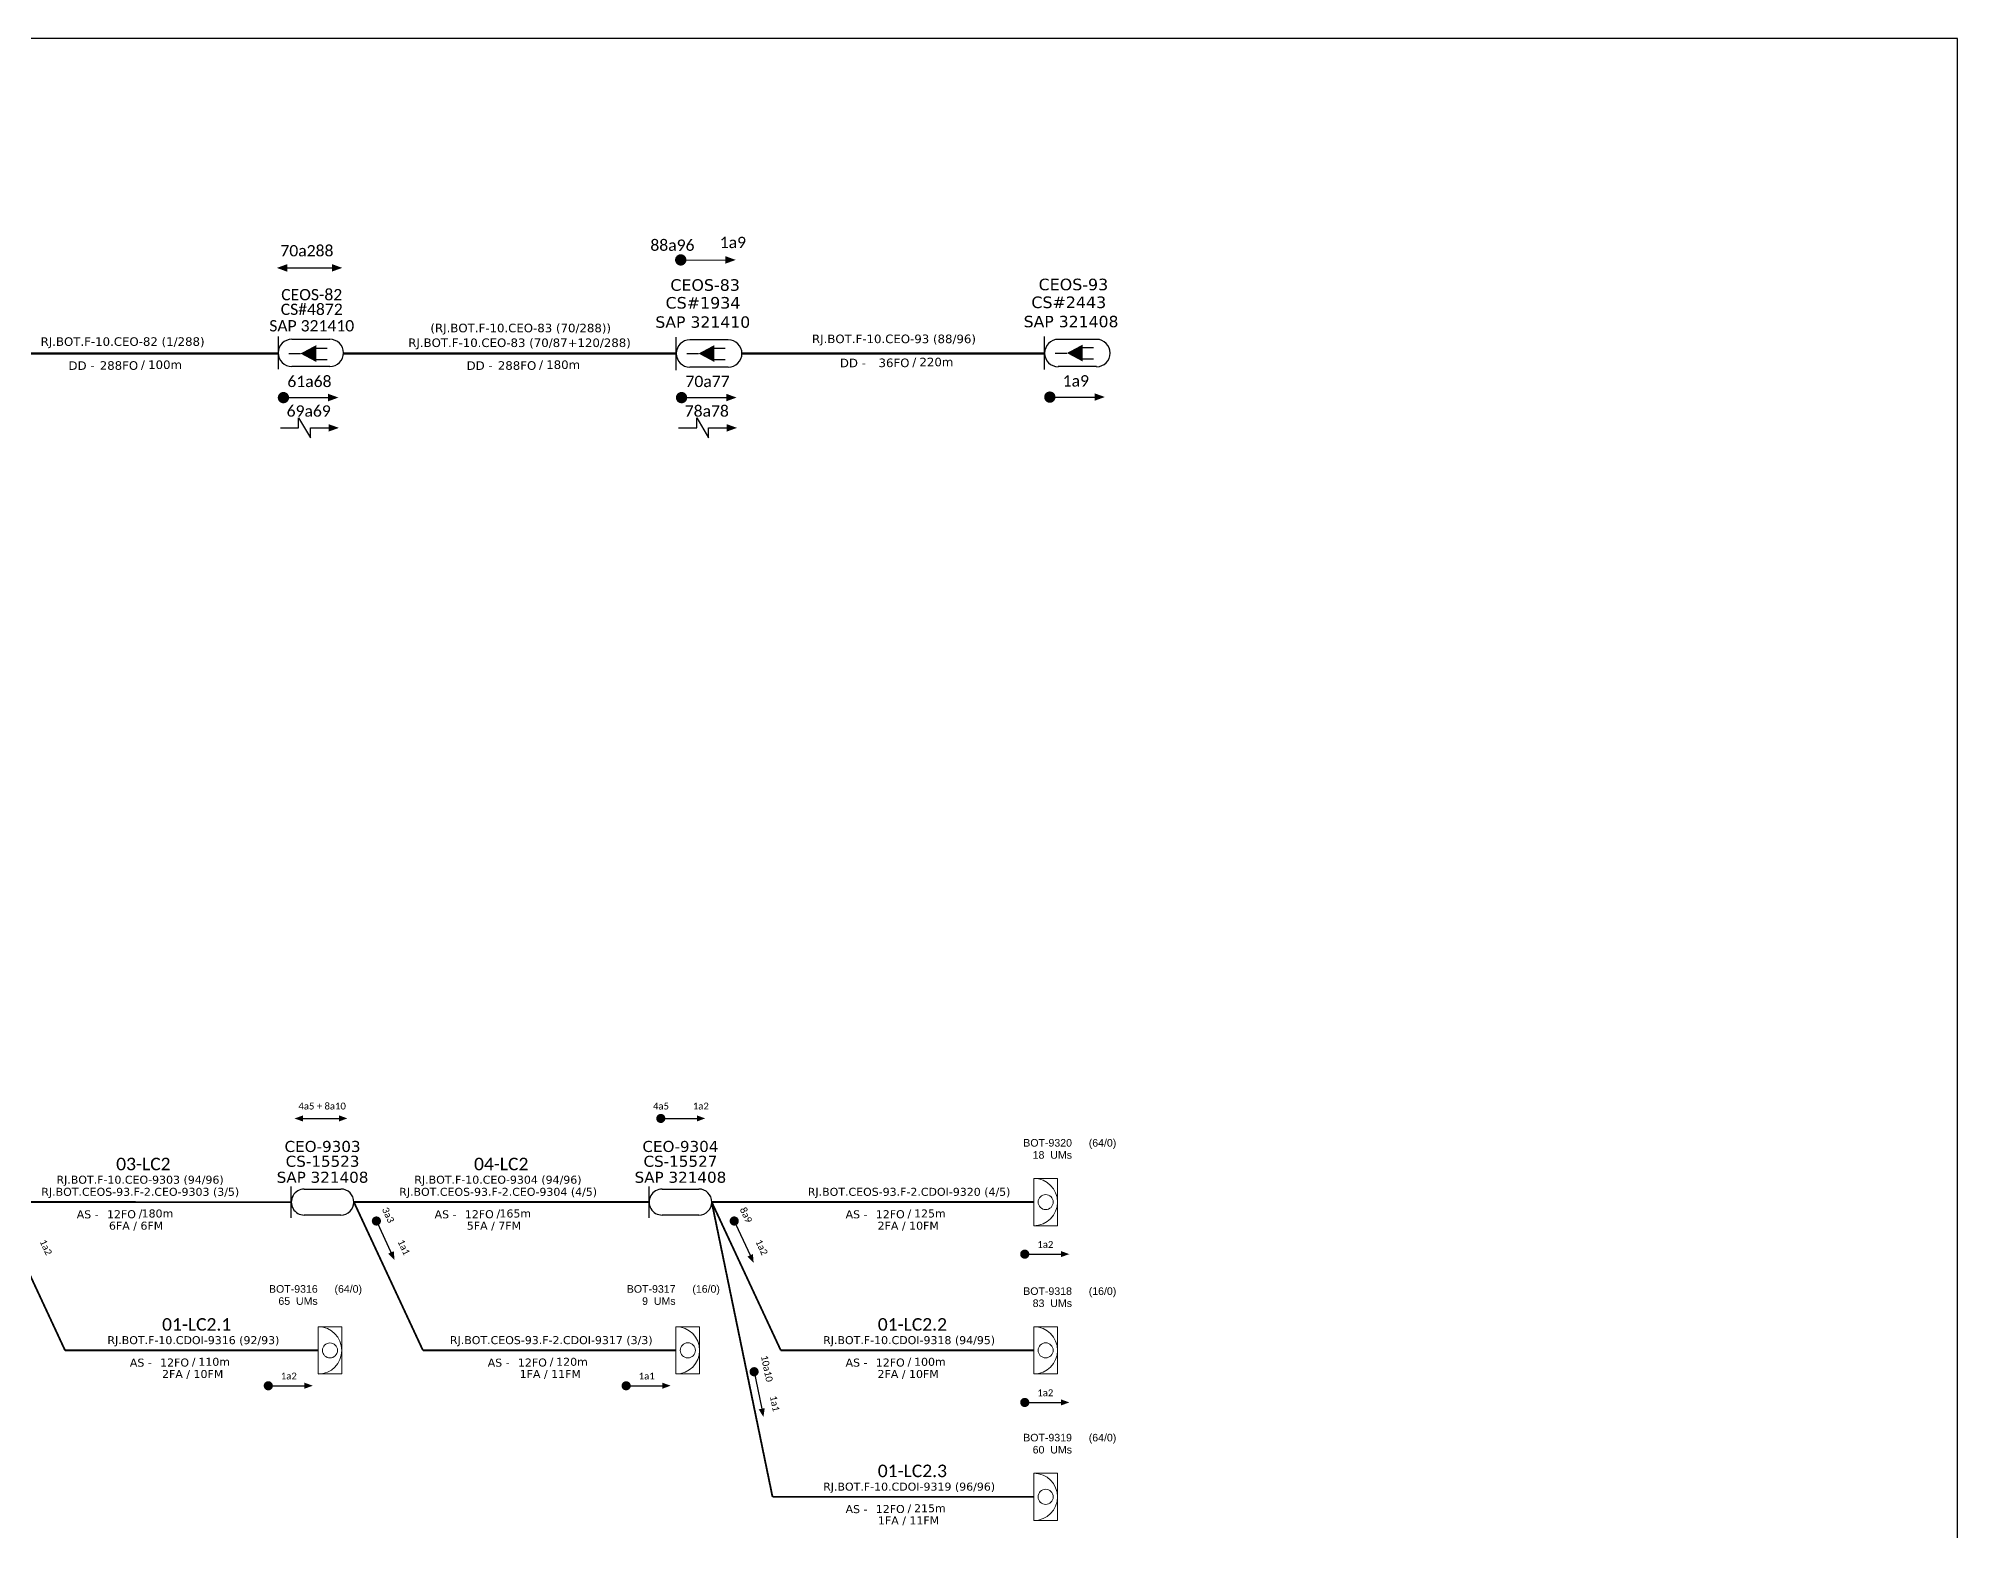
# Model space of a CAD drawing. Extents: x -86 to 1625, y 705 to 1299.
# Drawn here: x 333 to 752.7, y 972.6 to 1299 of the extents above; entities that cross this region are included whole.
import ezdxf
from ezdxf.enums import TextEntityAlignment as Align

# ---------------------------------------------------------------- set-up
doc = ezdxf.new("R2010")
doc.units = 0
for name, color, linetype, lineweight in [("20.0-LEGENDA DOS CDO'S", 1, 'Continuous', 0), ('20.1-CDO_INTERIOR', 1, 'Continuous', 0), ('40.1-ETIQUETAS', 1, 'Continuous', 20)]:
    doc.layers.add(name, color=color, linetype=linetype, lineweight=lineweight)
for name, color, linetype in [('20.4-CEOS', 1, 'Continuous'), ('20.5-CABO AÉREO', 1, 'Continuous'), ('20.5-CEO', 1, 'Continuous'), ('CABO OPTICO EXISTENTE', 5, 'Continuous'), ('CAP a instalar', 1, 'Continuous'), ('SETA', 7, 'Continuous')]:
    doc.layers.add(name, color=color, linetype=linetype)
doc.styles.add('ARIAL', font='arial.ttf')
doc.styles.add('siredit', font='verdana.ttf')
doc.styles.get("Standard").update_dxf_attribs({"font": 'arial.ttf'})
doc.linetypes.add('FENCELINE1', pattern='A,0.25,-0.1,[133,ltypeshp.shx,S=0.1,R=0,X=-0.1,Y=0],-0.1,1', length=1.45)

msp = doc.modelspace()

# ---------------------------------------------------------------- linework, layer by layer
msp.add_lwpolyline([(-85.84, 705.02), (752.73, 705.02), (752.73, 1299.02), (-85.84, 1299.02), (-85.84, 705.02)])
at = {"color": 7}
for points, const_width in [([(472.87, 1250.56, 1), (474.11, 1250.56, 1)], 1.24), ([(385.99, 1220.44, 1), (387.22, 1220.44, 1)], 1.24), ([(473.05, 1220.44, 1), (474.28, 1220.44, 1)], 1.24), ([(553.59, 1220.55, 1), (554.82, 1220.55, 1)], 1.24), ([(406.72, 1040.78, 1), (407.14, 1039.87, 1)], 1), ([(382.79, 1004.28, 1), (383.79, 1004.28, 1)], 1)]:
    msp.add_lwpolyline(points, format="xyb", close=True, dxfattribs=dict(at, const_width=const_width))
for points in [[(389.92, 1213.82), (389.92, 1216.01), (392.53, 1211.64), (392.53, 1213.82)], [(476.98, 1213.82), (476.98, 1216.01), (479.59, 1211.64), (479.59, 1213.82)]]:
    msp.add_lwpolyline(points, dxfattribs=at)
for points, const_width in [([(468.63, 1062.76, 1), (469.62, 1062.76, 1)], 0.999), ([(484.98, 1040.78, 1), (485.4, 1039.87, 1)], 1), ([(548.22, 1033.07, 1), (549.22, 1033.07, 1)], 1), ([(489.43, 1007.85, 1), (489.63, 1006.87, 1)], 1), ([(461.05, 1004.28, 1), (462.05, 1004.28, 1)], 1), ([(548.22, 1000.63, 1), (549.22, 1000.63, 1)], 1)]:
    msp.add_lwpolyline(points, format="xyb", close=True, dxfattribs=dict(const_width=const_width))
at = {"layer": '20.1-CDO_INTERIOR', "color": 8, "lineweight": 18}
for points in [[(555.88, 1039.3), (555.88, 1049.63), (550.71, 1049.63), (550.71, 1039.3)], [(399.36, 1006.86), (399.36, 1017.19), (394.2, 1017.19), (394.2, 1006.86)], [(477.62, 1006.86), (477.62, 1017.19), (472.45, 1017.19), (472.45, 1006.86)], [(555.88, 974.82), (555.88, 985.15), (550.71, 985.15), (550.71, 974.82)]]:
    msp.add_lwpolyline(points, close=True, dxfattribs=at)
at = {"layer": '20.1-CDO_INTERIOR', "color": 1, "lineweight": 18}
msp.add_lwpolyline([(555.88, 1006.86), (555.88, 1017.19), (550.71, 1017.19), (550.71, 1006.86)], close=True, dxfattribs=at)
at = {"layer": '20.1-CDO_INTERIOR', "color": 8, "lineweight": 18}
for centre in [(553.3, 1044.47), (396.78, 1012.02), (475.04, 1012.03), (553.29, 979.98)]:
    msp.add_circle(centre, 1.65, dxfattribs=at)
at = {"layer": '20.1-CDO_INTERIOR', "color": 1, "lineweight": 18}
msp.add_circle((553.29, 1012.03), 1.65, dxfattribs=at)
at = {"layer": '20.1-CDO_INTERIOR', "color": 8, "lineweight": 18}
for centre in [(550.71, 1044.47), (394.2, 1012.02), (472.45, 1012.03), (550.71, 979.98)]:
    msp.add_arc(centre, 5.17, 270, 90, dxfattribs=at)
at = {"layer": '20.1-CDO_INTERIOR', "color": 1, "lineweight": 18}
msp.add_arc((550.71, 1012.03), 5.17, 270, 90, dxfattribs=at)
at = {"layer": '20.4-CEOS', "color": 7}
for p, q in [((483.89, 1233.06), (475.51, 1233.06)), ((564.43, 1233.18), (556.05, 1233.18)), ((483.89, 1227.09), (475.51, 1227.09)), ((564.43, 1227.21), (556.05, 1227.21))]:
    msp.add_line(p, q, dxfattribs=at)
for points in [[(387.78, 1230.08), (390.32, 1230.08)], [(387.78, 1230.08), (390.32, 1230.08)], [(393.63, 1231.26), (396.17, 1231.26)], [(393.63, 1231.26), (396.17, 1231.26)], [(472.52, 1226.47), (472.52, 1233.68)], [(474.84, 1230.08), (477.38, 1230.08)], [(474.84, 1230.08), (477.38, 1230.08)], [(480.69, 1231.26), (483.23, 1231.26)], [(480.69, 1231.26), (483.23, 1231.26)], [(553.06, 1226.59), (553.06, 1233.79)], [(555.38, 1230.19), (557.92, 1230.19)], [(555.38, 1230.19), (557.92, 1230.19)], [(561.23, 1231.38), (563.77, 1231.38)], [(561.23, 1231.38), (563.77, 1231.38)], [(393.63, 1228.78), (396.17, 1228.78)], [(393.63, 1228.78), (396.17, 1228.78)], [(480.69, 1228.78), (483.23, 1228.78)], [(480.69, 1228.78), (483.23, 1228.78)], [(561.23, 1228.89), (563.77, 1228.89)], [(561.23, 1228.89), (563.77, 1228.89)]]:
    msp.add_lwpolyline(points, dxfattribs=at)
for points in [[(390.32, 1230.08, 0, 3.69, 0), (393.78, 1230.08, 3.69, 3.69, 0)], [(390.32, 1230.08, 0, 3.69, 0), (393.78, 1230.08, 3.69, 3.69, 0)], [(477.38, 1230.08, 0, 3.69, 0), (480.84, 1230.08, 3.69, 3.69, 0)], [(477.38, 1230.08, 0, 3.69, 0), (480.84, 1230.08, 3.69, 3.69, 0)], [(557.92, 1230.19, 0, 3.69, 0), (561.38, 1230.19, 3.69, 3.69, 0)], [(557.92, 1230.19, 0, 3.69, 0), (561.38, 1230.19, 3.69, 3.69, 0)]]:
    msp.add_lwpolyline(points, format="xyseb", dxfattribs=at)
for centre, start, end in [((475.51, 1230.08), 90, 270), ((483.89, 1230.08), 270, 90), ((556.05, 1230.19), 90, 270), ((564.43, 1230.19), 270, 90)]:
    msp.add_arc(centre, 2.99, start, end, dxfattribs=at)
at = {"layer": '20.5-CABO AÉREO', "color": 7, "ltscale": 50, "const_width": 0.499}
for points in [[(312.75, 1230.08), (385.46, 1230.08)], [(399.81, 1230.08), (472.52, 1230.08)], [(486.87, 1230.08), (553.06, 1230.08)]]:
    msp.add_lwpolyline(points, dxfattribs=at)
at = {"layer": '20.5-CEO', "color": 7}
for p, q in [((388.43, 1233.2), (396.77, 1233.2)), ((396.77, 1227.26), (388.43, 1227.26))]:
    msp.add_line(p, q, dxfattribs=at)
msp.add_lwpolyline([(385.46, 1233.82), (385.46, 1226.65)], dxfattribs=at)
for centre, start, end in [((388.43, 1230.23), 90, 270), ((396.77, 1230.23), 270, 90)]:
    msp.add_arc(centre, 2.97, start, end, dxfattribs=at)
at = {"layer": 'CAP a instalar', "color": 7, "linetype": 'Continuous'}
for p, q in [((388.32, 1041.03), (388.32, 1047.9)), ((391.17, 1047.31), (399.16, 1047.32)), ((399.16, 1041.62), (391.17, 1041.62))]:
    msp.add_line(p, q, dxfattribs=at)
at = {"layer": 'CAP a instalar', "color": 5, "linetype": 'Continuous'}
for p, q in [((466.58, 1041.03), (466.58, 1047.9)), ((469.42, 1047.32), (477.42, 1047.32)), ((477.42, 1041.62), (469.43, 1041.62))]:
    msp.add_line(p, q, dxfattribs=at)
at = {"layer": 'CAP a instalar', "color": 8, "linetype": 'FENCELINE1', "ltscale": 6, "const_width": 0.4}
for points in [[(323.75, 1044.47), (338.85, 1012.02)], [(402.01, 1044.47), (417.11, 1012.03)], [(480.26, 1044.47), (493.56, 979.98)], [(480.26, 1044.47), (550.71, 1044.47)], [(338.85, 1012.02), (394.19, 1012.02)], [(417.11, 1012.03), (472.45, 1012.03)], [(493.56, 979.98), (550.71, 979.98)]]:
    msp.add_lwpolyline(points, dxfattribs=at)
at = {"layer": 'CAP a instalar', "color": 7, "linetype": 'FENCELINE1', "ltscale": 6, "const_width": 0.4}
for points in [[(323.75, 1044.47), (388.32, 1044.46)], [(402.01, 1044.47), (466.58, 1044.47)]]:
    msp.add_lwpolyline(points, dxfattribs=at)
at = {"layer": 'CAP a instalar', "linetype": 'FENCELINE1', "ltscale": 6, "const_width": 0.4}
msp.add_lwpolyline([(480.26, 1044.47), (495.37, 1012.03)], dxfattribs=at)
at = {"layer": 'CAP a instalar', "color": 1, "linetype": 'FENCELINE1', "ltscale": 6, "const_width": 0.4}
msp.add_lwpolyline([(495.37, 1012.03), (550.71, 1012.03)], dxfattribs=at)
at = {"layer": 'CAP a instalar', "color": 7, "linetype": 'Continuous'}
for centre, start_param, end_param in [((391.17, 1044.47), 6.283185, 9.424778), ((399.16, 1044.47), 3.141593, 6.283185)]:
    msp.add_ellipse(centre, major_axis=(0, 2.85), ratio=1, start_param=start_param, end_param=end_param, dxfattribs=at)
at = {"layer": 'CAP a instalar', "color": 5, "linetype": 'Continuous'}
for centre, start_param, end_param in [((469.43, 1044.47), 6.283185, 9.424778), ((477.42, 1044.47), 3.141593, 6.283185)]:
    msp.add_ellipse(centre, major_axis=(0, 2.85), ratio=1, start_param=start_param, end_param=end_param, dxfattribs=at)
at = {"layer": 'SETA', "color": 7}
for points in [[(387.43, 1248.81), (398.05, 1248.81)], [(473.49, 1250.56), (484.11, 1250.54)], [(386.6, 1220.44), (397.23, 1220.44)], [(473.66, 1220.44), (484.29, 1220.44)], [(554.21, 1220.55), (564.83, 1220.55)], [(385.97, 1213.82), (389.92, 1213.82)], [(392.53, 1213.82), (396.47, 1213.82)], [(473.03, 1213.82), (476.98, 1213.82)], [(479.59, 1213.82), (483.53, 1213.82)], [(390.87, 1062.75), (399.45, 1062.75)], [(406.79, 1040.62), (410.41, 1032.82)], [(489.47, 1007.68), (491.2, 999.26)], [(383.29, 1004.28), (391.88, 1004.28)]]:
    msp.add_lwpolyline(points, dxfattribs=at)
at = {"layer": 'SETA'}
for points in [[(469.12, 1062.76), (477.71, 1062.76)], [(485.05, 1040.62), (488.67, 1032.82)], [(548.72, 1033.07), (557.32, 1033.07)], [(461.55, 1004.28), (470.14, 1004.28)], [(548.72, 1000.63), (557.32, 1000.63)]]:
    msp.add_lwpolyline(points, dxfattribs=at)
at = {"layer": 'SETA', "color": 7}
for points in [[(483.26, 1251.38), (485.52, 1250.56), (483.26, 1249.74)], [(387.43, 1249.63), (385.17, 1248.81), (387.43, 1247.98)], [(397.2, 1249.65), (399.46, 1248.82), (397.2, 1248)], [(563.98, 1221.39), (566.24, 1220.57), (563.98, 1219.75)], [(396.37, 1221.28), (398.64, 1220.45), (396.37, 1219.63)], [(483.43, 1221.28), (485.7, 1220.45), (483.43, 1219.63)], [(396.47, 1214.64), (398.74, 1213.82), (396.47, 1213)], [(483.53, 1214.64), (485.8, 1213.82), (483.53, 1213)], [(390.87, 1062.09), (389.03, 1062.75), (390.87, 1063.42)], [(398.76, 1063.43), (400.59, 1062.77), (398.76, 1062.1)], [(410.73, 1033.73), (410.9, 1031.79), (409.52, 1033.17)], [(391.19, 1004.96), (393.03, 1004.3), (391.19, 1003.63)], [(491.86, 999.39), (491.57, 997.46), (490.55, 999.12)]]:
    msp.add_solid(points, dxfattribs=at)
at = {"layer": 'SETA'}
for points in [[(477.02, 1063.43), (478.85, 1062.77), (477.02, 1062.1)], [(489.27, 1033.1), (489.44, 1031.16), (488.06, 1032.54)], [(556.63, 1033.75), (558.46, 1033.08), (556.63, 1032.42)], [(469.45, 1004.96), (471.28, 1004.3), (469.45, 1003.63)], [(556.63, 1001.31), (558.46, 1000.64), (556.63, 999.97)]]:
    msp.add_solid(points, dxfattribs=at)

# ---------------------------------------------------------------- texts
at = {"color": 7, "attachment_point": 5}
for s, insert, char_height, width, rotation in [('{\\fCalibri|b0|i0|c0|p34;\\C7;88a96}', (471.67, 1253.77), 2.471, 31.3313, 359.9221), ('{\\fCalibri|b0|i0|c0|p34;\\C7;1a9}', (484.89, 1254.37), 2.471, 31.3313, 359.9221), ('\\C7;\\fCalibri|b0|i0|c0|p34;3a3', (409.51, 1041.62), 1.5, 25.3588, 294.8598), ('\\C7;\\fCalibri|b0|i0|c0|p34;1a2', (334.67, 1034.57), 1.5, 25.3588, 294.8598), ('\\C7;\\fCalibri|b0|i0|c0|p34;1a1', (412.93, 1034.57), 1.5, 25.3588, 294.8598), ('\\C7;\\fCalibri|b0|i0|c0|p34;1a1', (494.06, 1000.39), 1.5, 25.3588, 281.6477)]:
    msp.add_mtext(s, dxfattribs=dict(at, insert=insert, char_height=char_height, width=width, rotation=rotation))
for s, insert, char_height, width in [('{\\fCalibri|b0|i0|c0|p34;\\C7;70a288}', (391.74, 1252.56), 2.471, 31.3313), ('{\\fCalibri|b0|i0|c0|p34;\\C7;CEOS-82}', (392.79, 1242.95), 2.471, 31.3313), ('{\\fCalibri|b0|i0|c0|p34;\\C7;CS#4872}', (392.79, 1239.74), 2.471, 31.3313), ('{\\fCalibri|b0|i0|c0|p34;\\C7;SAP 321410}', (392.79, 1236.14), 2.471, 31.3313), ('{\\fCalibri|b0|i0|c0|p34;\\C7;61a68}', (392.29, 1223.97), 2.471, 31.3313), ('{\\fCalibri|b0|i0|c0|p34;\\C7;70a77}', (479.35, 1223.97), 2.471, 31.3313), ('\\C7;\\fCalibri|b0|i0|c0|p34;1a9', (559.89, 1224.09), 2.471, 31.3313), ('{\\fCalibri|b0|i0|c0|p34;\\C7;69a69}', (392.13, 1217.49), 2.471, 31.3313), ('{\\fCalibri|b0|i0|c0|p34;\\C7;78a78}', (479.19, 1217.49), 2.471, 31.3313), ('\\C7;\\fCalibri|b0|i0|c0|p34;4a5 + 8a10', (395.07, 1065.46), 1.4978, 25.3213), ('\\C3;\\fCalibri|b0|i0|c0|p34;03-LC2', (355.97, 1052.78), 2.7432, 40.9104), ('\\C3;\\fCalibri|b0|i0|c0|p34;04-LC2', (434.23, 1052.78), 2.7432, 40.9104), ('\\C3;\\fCalibri|b0|i0|c0|p34;01-LC2.1', (367.63, 1017.69), 2.7432, 40.9104), ('\\fCalibri|b0|i0|c0|p34;1a2', (387.78, 1006.41), 1.5, 25.3588)]:
    msp.add_mtext(s, dxfattribs=dict(at, insert=insert, char_height=char_height, width=width))
at = {"attachment_point": 5}
for s, insert, char_height, width in [('\\C7;\\fCalibri|b0|i0|c0|p34;4a5', (469.17, 1065.46), 1.4978, 25.3213), ('\\C7;\\fCalibri|b0|i0|c0|p34;1a2', (477.89, 1065.46), 1.4978, 25.3213), ('\\fCalibri|b0|i0|c0|p34;1a2', (553.22, 1035.19), 1.5, 25.3588), ('\\C3;\\fCalibri|b0|i0|c0|p34;01-LC2.2', (524.15, 1017.69), 2.7432, 40.9104), ('\\fCalibri|b0|i0|c0|p34;1a1', (466.04, 1006.41), 1.5, 25.3588), ('\\fCalibri|b0|i0|c0|p34;1a2', (553.22, 1002.75), 1.5, 25.3588)]:
    msp.add_mtext(s, dxfattribs=dict(at, insert=insert, char_height=char_height, width=width))
at = {"char_height": 1.5, "width": 25.3588, "attachment_point": 5}
for s, insert, rotation in [('\\C7;\\fCalibri|b0|i0|c0|p34;8a9', (487.76, 1041.63), 294.8598), ('\\C7;\\fCalibri|b0|i0|c0|p34;1a2', (491.19, 1034.57), 294.8598), ('\\C7;\\fCalibri|b0|i0|c0|p34;10a10', (492.34, 1008.04), 281.6477)]:
    msp.add_mtext(s, dxfattribs=dict(at, insert=insert, rotation=rotation))
at = {"color": 8, "insert": (524.15, 985.65), "char_height": 2.7432, "width": 40.9104, "attachment_point": 5}
msp.add_mtext('\\C3;\\fCalibri|b0|i0|c0|p34;01-LC2.3', dxfattribs=at)
at = {"layer": "20.0-LEGENDA DOS CDO'S", "color": 8, "style": 'ARIAL'}
for s, p in [('BOT-9320', (559.05, 1056.6)), ('18  UMs', (559.05, 1053.95)), ('BOT-9316', (394.1, 1024.64)), ('BOT-9317', (472.35, 1024.64)), ('65  UMs', (394.1, 1021.99)), ('9  UMs', (472.36, 1021.99)), ('BOT-9319', (559.04, 992.12)), ('60  UMs', (559.05, 989.47))]:
    msp.add_text(s, height=1.653, dxfattribs=at).set_placement(p, align=Align.RIGHT)
for s, p in [('    (64/0)', (564.45, 1056.6)), ('    (64/0)', (399.5, 1024.64)), ('    (16/0)', (477.76, 1024.64)), ('    (64/0)', (564.45, 992.12))]:
    msp.add_text(s, height=1.65, dxfattribs=at).set_placement(p, align=Align.CENTER)
at = {"layer": "20.0-LEGENDA DOS CDO'S", "color": 1, "style": 'ARIAL'}
for s, p in [('BOT-9318', (559.04, 1024.16)), ('83  UMs', (559.05, 1021.51))]:
    msp.add_text(s, height=1.653, dxfattribs=at).set_placement(p, align=Align.RIGHT)
msp.add_text('    (16/0)', height=1.65, dxfattribs=at).set_placement((564.45, 1024.16), align=Align.CENTER)
at = {"layer": '20.4-CEOS', "color": 7, "style": 'siredit'}
for s, height, p in [('CS#1934', 2.53, (478.36, 1241.18)), ('CEOS-83', 2.53, (478.82, 1245.07)), ('CS#2443 ', 2.53, (558.9, 1241.29)), ('CEOS-93', 2.53, (559.36, 1245.19)), ('SAP 321410', 2.496, (478.31, 1236.97)), ('SAP 321408', 2.496, (558.85, 1237.08))]:
    msp.add_text(s, height=height, dxfattribs=at).set_placement(p, align=Align.MIDDLE_CENTER)
for s, p in [('CEO-9303', (395.16, 1057.84)), ('CS-15523', (395.16, 1054.6)), ('SAP 321408', (395.16, 1051.1))]:
    msp.add_text(s, height=2.413, rotation=0.0129, dxfattribs=at).set_placement(p, align=Align.TOP_CENTER)
at = {"layer": '20.4-CEOS', "color": 5, "style": 'siredit'}
for s, p in [('CEO-9304', (473.42, 1057.84)), ('CS-15527', (473.42, 1054.6)), ('SAP 321408', (473.42, 1051.1))]:
    msp.add_text(s, height=2.413, rotation=0.0129, dxfattribs=at).set_placement(p, align=Align.TOP_CENTER)
at = {"layer": '40.1-ETIQUETAS', "color": 7, "style": 'siredit'}
for s, height, p in [('(RJ.BOT.F-10.CEO-83 (70/288))', 1.872, (438.49, 1235.67)), ('RJ.BOT.F-10.CEO-93 (88/96)', 1.872, (520.12, 1233.29)), ('RJ.BOT.F-10.CEO-82 (1/288)', 1.872, (351.43, 1232.7)), ('RJ.BOT.F-10.CEO-9303 (94/96)', 1.7496, (355.25, 1049.36)), ('RJ.BOT.F-10.CEO-9304 (94/96)', 1.7496, (433.51, 1049.36)), ('RJ.BOT.CEOS-93.F-2.CEO-9303 (3/5)', 1.7496, (355.29, 1046.71)), ('RJ.BOT.CEOS-93.F-2.CEO-9304 (4/5)', 1.7496, (433.55, 1046.71)), ('6FA / 6FM', 1.75, (354.38, 1039.3)), ('5FA / 7FM', 1.75, (432.64, 1039.3))]:
    msp.add_text(s, height=height, dxfattribs=at).set_placement(p, align=Align.MIDDLE_CENTER)
for s, height, p in [('DD - ', 1.872, (346.11, 1227.44)), ('288FO', 1.872, (354.83, 1227.46)), ('/', 1.87, (356.3, 1227.64)), ('DD - ', 1.872, (433.17, 1227.44)), ('288FO', 1.872, (441.89, 1227.46)), ('/', 1.87, (443.36, 1227.64)), ('DD - ', 1.872, (514.8, 1228.02)), ('36FO', 1.872, (523.51, 1228.05)), ('/', 1.87, (524.99, 1228.23)), ('AS -', 1.75, (346.19, 1041.78)), ('12FO', 1.75, (354.34, 1041.81)), ('/', 1.75, (355.75, 1041.97)), ('AS -', 1.75, (424.45, 1041.79)), ('12FO', 1.75, (432.6, 1041.81)), ('/', 1.75, (434.01, 1041.97))]:
    msp.add_text(s, height=height, dxfattribs=at).set_placement(p, align=Align.MIDDLE_RIGHT)
for s, height, p in [('100m', 1.872, (357.01, 1227.64)), ('180m', 1.872, (444.07, 1227.64)), ('220m', 1.872, (525.69, 1228.23)), ('180m', 1.75, (355.59, 1041.97)), ('165m', 1.75, (433.84, 1041.97))]:
    msp.add_text(s, height=height, dxfattribs=at).set_placement(p, align=Align.MIDDLE_LEFT)
at = {"layer": '40.1-ETIQUETAS', "color": 8, "style": 'siredit'}
for s, p in [('AS -', (514.33, 1041.79)), ('12FO', (522.47, 1041.81)), ('/', (523.89, 1041.97)), ('AS -', (357.81, 1009.34)), ('12FO', (365.96, 1009.37)), ('/', (367.37, 1009.53)), ('AS -', (436.07, 1009.34)), ('12FO', (444.21, 1009.37)), ('/', (445.63, 1009.53)), ('AS -', (514.33, 977.3)), ('12FO', (522.47, 977.33)), ('/', (523.89, 977.49))]:
    msp.add_text(s, height=1.75, dxfattribs=at).set_placement(p, align=Align.MIDDLE_RIGHT)
for s, p in [('125m', (524.51, 1041.97)), ('110m', (367.99, 1009.53)), ('120m', (446.25, 1009.53)), ('215m', (524.51, 977.49))]:
    msp.add_text(s, height=1.75, dxfattribs=at).set_placement(p, align=Align.MIDDLE_LEFT)
for s, p in [('2FA / 10FM', (523.24, 1039.3)), ('2FA / 10FM', (366.75, 1006.86)), ('1FA / 11FM', (444.96, 1006.86)), ('1FA / 11FM', (523.31, 974.82))]:
    msp.add_text(s, height=1.75, dxfattribs=at).set_placement(p, align=Align.MIDDLE_CENTER)
at = {"layer": '40.1-ETIQUETAS', "color": 1, "style": 'siredit'}
for s, p in [('AS -', (514.33, 1009.35)), ('12FO', (522.47, 1009.37)), ('/', (523.89, 1009.53))]:
    msp.add_text(s, height=1.75, dxfattribs=at).set_placement(p, align=Align.MIDDLE_RIGHT)
msp.add_text('2FA / 10FM', height=1.75, dxfattribs=at).set_placement((523.22, 1006.86), align=Align.MIDDLE_CENTER)
msp.add_text('100m', height=1.75, dxfattribs=at).set_placement((524.51, 1009.53), align=Align.MIDDLE_LEFT)
at = {"layer": '40.1-ETIQUETAS', "color": 7, "insert": (413.89, 1233.38), "char_height": 1.872, "width": 61.8411, "attachment_point": 1, "style": 'siredit'}
msp.add_mtext('RJ.BOT.F-10.CEO-83 (70/87+120/288)', dxfattribs=at)
at = {"layer": 'CABO OPTICO EXISTENTE', "color": 8, "style": 'siredit'}
for s, p in [('RJ.BOT.CEOS-93.F-2.CDOI-9320 (4/5)', (523.43, 1046.71)), ('RJ.BOT.F-10.CDOI-9316 (92/93)', (366.91, 1014.26)), ('RJ.BOT.CEOS-93.F-2.CDOI-9317 (3/3)', (445.17, 1014.27)), ('RJ.BOT.F-10.CDOI-9319 (96/96)', (523.43, 982.22))]:
    msp.add_text(s, height=1.7496, dxfattribs=at).set_placement(p, align=Align.MIDDLE_CENTER)
at = {"layer": 'CABO OPTICO EXISTENTE', "color": 1, "style": 'siredit'}
msp.add_text('RJ.BOT.F-10.CDOI-9318 (94/95)', height=1.7496, dxfattribs=at).set_placement((523.43, 1014.27), align=Align.MIDDLE_CENTER)

doc.saveas('drawing.dxf')
